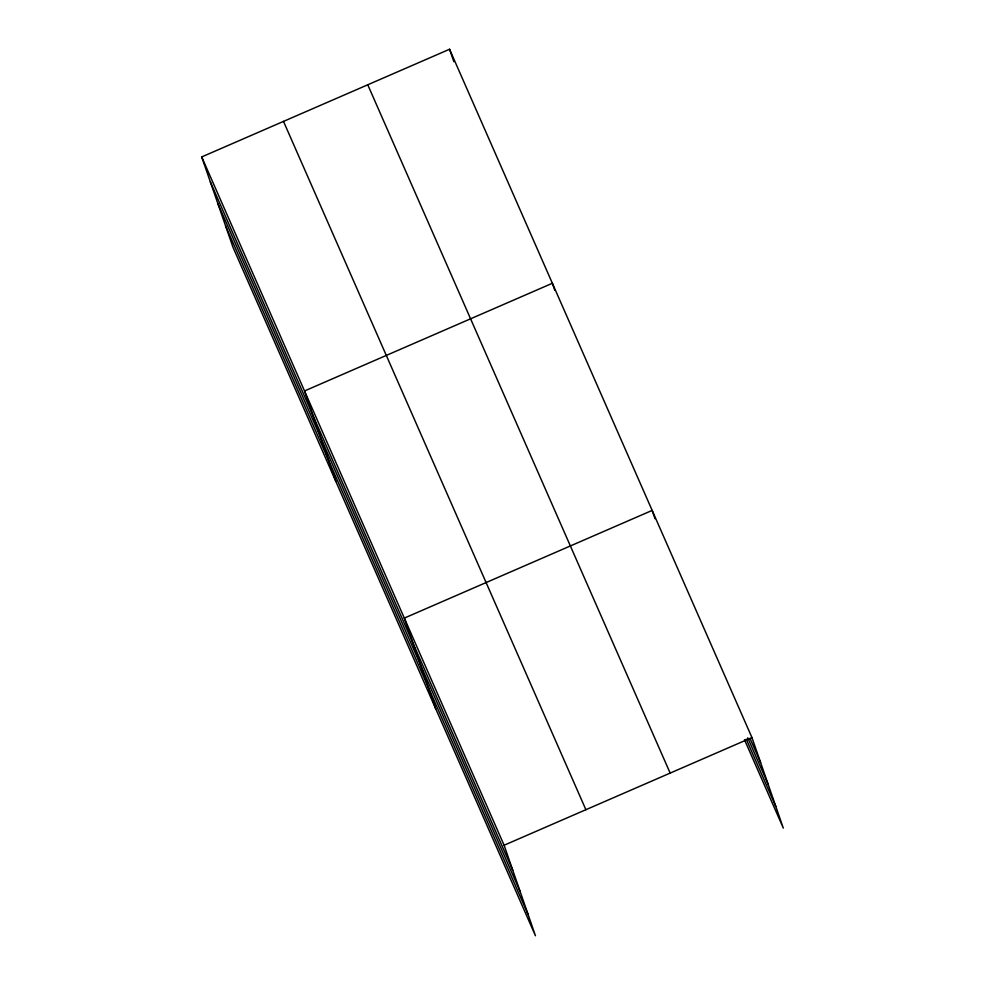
<?xml version="1.0" encoding="UTF-8"?>
<svg xmlns="http://www.w3.org/2000/svg" width="985" height="985" viewBox="0 0 985 985"><rect width="100%" height="100%" fill="white"/><g stroke="black" fill="none" stroke-linecap="round" stroke-linejoin="round"><path stroke-width="1.48" d="M201.703 156.935L504.111 845.241L535.446 935.75L233.051 247.444L201.703 156.935L449.554 49.25L751.949 737.556L783.297 828.065L744.488 739.723M504.111 845.241L751.949 737.556M750.114 738.639L760.58 762.476M747.75 737.851L768.078 784.122M746.224 739.119L775.798 806.419M367.762 84.784L670.157 773.09M283.495 121.401L585.89 809.707M210.334 181.856L512.729 870.161M217.833 203.501L520.228 891.807M225.553 225.799L527.948 914.105M655.037 518.713L652.156 510.415L404.318 618.1L435.653 708.609M554.764 290.193L552.363 283.274L304.525 390.959L335.86 481.468M449.554 49.25L453.863 61.71"/></g></svg>
